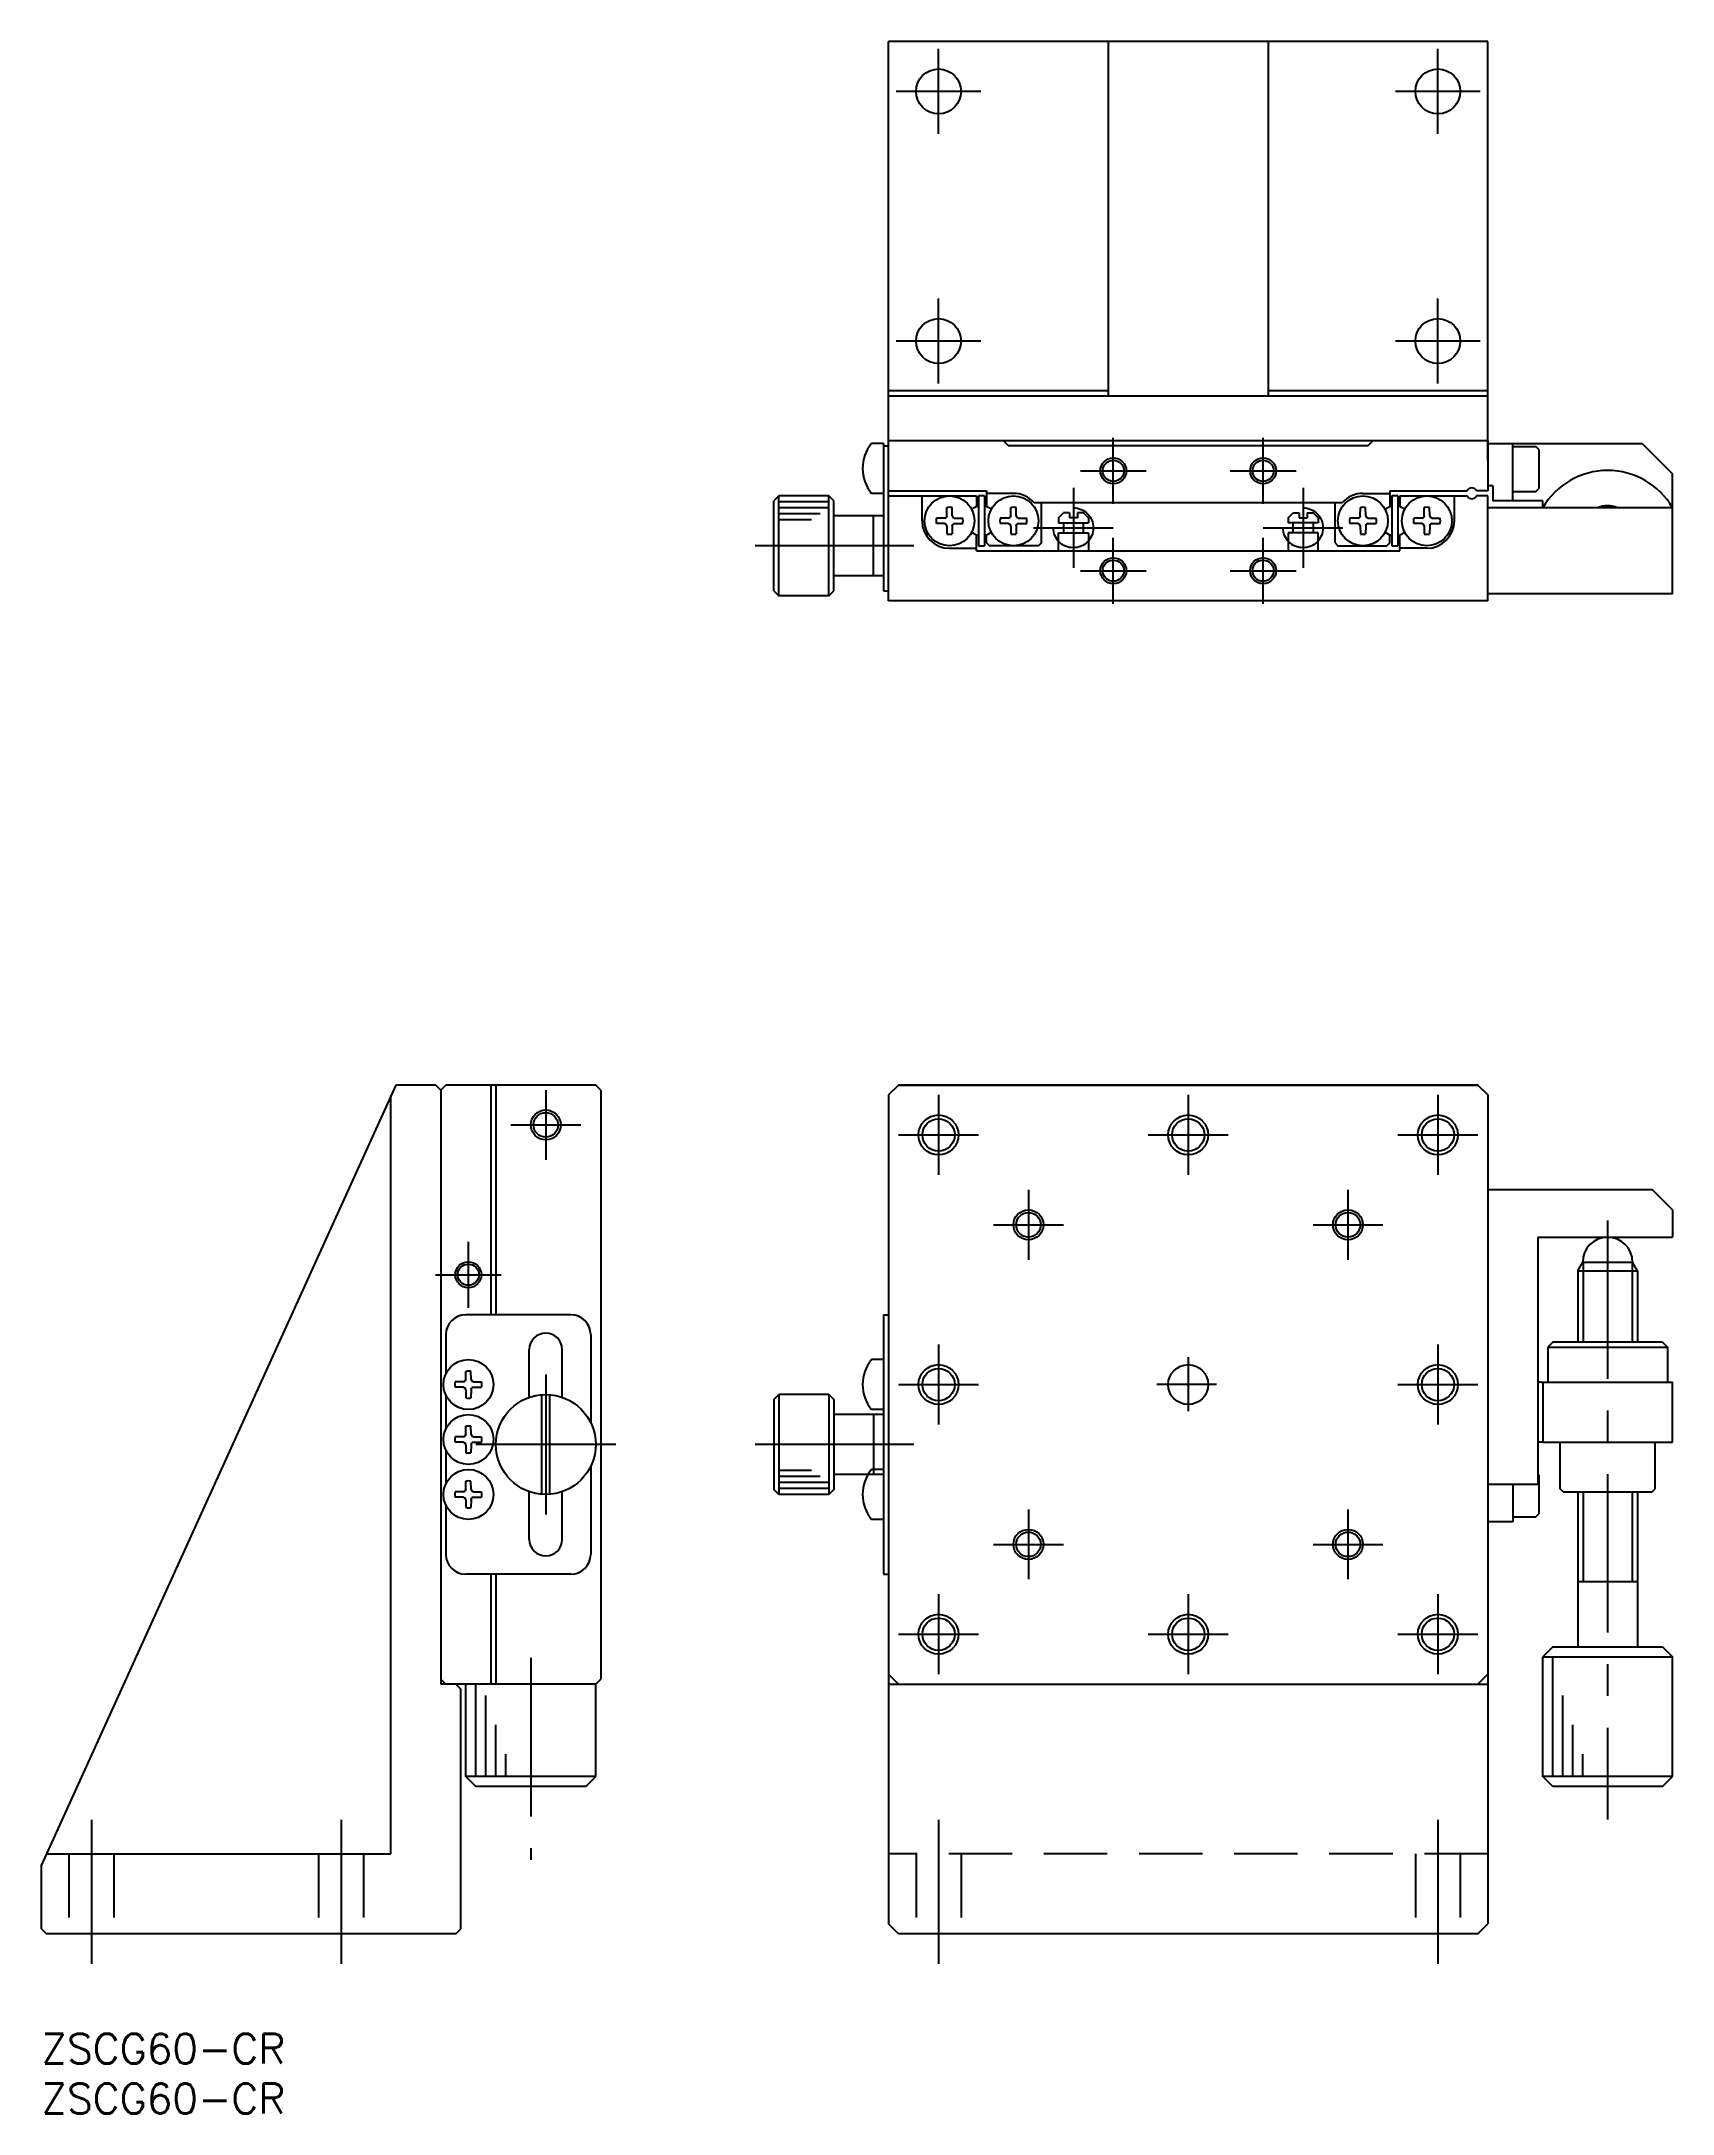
# Model space of a CAD drawing. Extents: x 0 to 163, y -8 to 200.
import ezdxf

# ---------------------------------------------------------------- set-up
doc = ezdxf.new("R2010")
doc.units = 0
doc.header["$LTSCALE"] = 0.5
doc.linetypes.add('CENTER', pattern=[50.8, 31.75, -6.35, 6.35, -6.35])
doc.linetypes.add('DASHED', pattern=[19.05, 12.7, -6.35])
for name, color, linetype in [('MSM_CENTER', 1, 'CENTER'), ('MSM_CONTINUOUS', 7, 'CONTINUOUS'), ('MSM_DASHED', 4, 'DASHED'), ('MSM_NARROW', 5, 'CONTINUOUS'), ('MSM_PART_NUMBER', 7, 'CONTINUOUS')]:
    doc.layers.add(name, color=color, linetype=linetype)
doc.styles.get("Standard").update_dxf_attribs({"font": 'txt.shx', "height": 3, "bigfont": 'bigfont.shx'})

# ---------------------------------------------------------------- blocks, each defined once
blk = doc.blocks.new('*U2')
at = {"layer": 'MSM_PART_NUMBER'}
blk.add_text('ZSCG60-CR', height=3, dxfattribs=at).set_placement((0, -3))
blk = doc.blocks.new('*U3')
at = {"layer": 'MSM_PART_NUMBER'}
blk.add_text('ZSCG60-CR', height=3, dxfattribs=at).set_placement((0, -8))

msp = doc.modelspace()

# ---------------------------------------------------------------- linework, layer by layer
at = {"layer": 'MSM_CENTER'}
for p, q in [((89.83, 190.25), (89.83, 198.75)), ((139.83, 190.25), (139.83, 198.75)), ((94.08, 194.5), (85.58, 194.5)), ((144.08, 194.5), (135.58, 194.5)), ((89.83, 165.25), (89.83, 173.75)), ((139.83, 165.25), (139.83, 173.75)), ((94.08, 169.5), (85.58, 169.5)), ((144.08, 169.5), (135.58, 169.5)), ((107.33, 153.2), (107.33, 159.8)), ((122.33, 153.2), (122.33, 159.8)), ((104.03, 156.5), (110.63, 156.5)), ((119.03, 156.5), (125.63, 156.5)), ((103.33, 154.8), (103.33, 146.8)), ((126.33, 154.8), (126.33, 146.8)), ((99.33, 150.8), (107.33, 150.8)), ((107.33, 143.2), (107.33, 149.8)), ((122.33, 150.8), (130.33, 150.8)), ((122.33, 143.2), (122.33, 149.8)), ((87.36, 149), (69.46, 149)), ((104.03, 146.5), (110.63, 146.5)), ((119.03, 146.5), (125.63, 146.5)), ((50.5, 94.5), (50.5, 87.5)), ((89.83, 94), (89.83, 86)), ((114.83, 94), (114.83, 86)), ((139.83, 94), (139.83, 86)), ((47, 91), (54, 91)), ((85.83, 90), (93.83, 90)), ((110.83, 90), (118.83, 90)), ((135.83, 90), (143.83, 90)), ((98.83, 84.5), (98.83, 77.5)), ((130.83, 84.5), (130.83, 77.5)), ((95.33, 81), (102.33, 81)), ((127.33, 81), (134.33, 81)), ((156.83, 81.44), (156.83, 21.44)), ((42.75, 72.7), (42.75, 79.3)), ((39.45, 76), (46.05, 76)), ((89.83, 69), (89.83, 61)), ((139.83, 69), (139.83, 61)), ((114.83, 67.75), (114.83, 62.35)), ((50.5, 66), (50.5, 52)), ((85.83, 65), (93.83, 65)), ((117.65, 65), (111.7, 65)), ((135.83, 65), (143.83, 65)), ((57.5, 59), (43.5, 59)), ((87.36, 59), (69.46, 59)), ((98.83, 52.5), (98.83, 45.5)), ((130.83, 52.5), (130.83, 45.5)), ((95.33, 49), (102.33, 49)), ((127.33, 49), (134.33, 49)), ((89.83, 44), (89.83, 36)), ((114.83, 44), (114.83, 36)), ((139.83, 44), (139.83, 36)), ((85.83, 40), (93.83, 40)), ((110.83, 40), (118.83, 40)), ((135.83, 40), (143.83, 40)), ((49, 37.63), (49, 17.42)), ((5, 21.4), (5, 7)), ((30, 21.4), (30, 7)), ((89.83, 21.4), (89.83, 7)), ((139.83, 21.4), (139.83, 7))]:
    msp.add_line(p, q, dxfattribs=at)
at = {"layer": 'MSM_CONTINUOUS'}
for p, q in [((84.83, 143.5), (84.83, 199.5)), ((144.83, 199.5), (84.83, 199.5)), ((106.83, 199.5), (106.83, 164)), ((122.83, 199.5), (122.83, 164)), ((144.83, 157.5), (144.83, 199.5)), ((106.83, 164.5), (84.83, 164.5)), ((84.83, 164), (144.83, 164)), ((144.83, 164.5), (122.83, 164.5)), ((84.33, 159.25), (83.11, 159.25)), ((84.33, 159.25), (84.33, 144.5)), ((84.33, 159), (84.83, 159)), ((144.83, 159.5), (84.83, 159.5)), ((96.33, 159.5), (96.83, 159)), ((132.83, 159), (96.83, 159)), ((132.83, 159), (133.33, 159.5)), ((144.83, 159.5), (144.83, 154.5)), ((160.33, 159.2), (144.83, 159.2)), ((147.33, 153.5), (147.33, 159.2)), ((147.33, 158.95), (149.63, 158.95)), ((149.93, 158.65), (149.63, 158.95)), ((149.93, 158.65), (149.93, 154.75)), ((160.33, 159.2), (163.33, 156.2)), ((163.33, 144.2), (163.33, 156.2)), ((73.83, 154), (73.33, 153.5)), ((73.83, 144), (73.83, 154)), ((78.83, 154), (73.83, 154)), ((78.83, 144), (78.83, 154)), ((79.33, 153.5), (78.83, 154)), ((84.33, 154.25), (83.11, 154.25)), ((84.83, 154.5), (94.63, 154.5)), ((84.83, 154), (93.63, 154)), ((88.18, 151.5), (88.18, 154)), ((93.63, 154), (93.63, 152.92)), ((94.43, 154), (93.83, 154)), ((93.83, 154), (93.83, 149)), ((94.43, 154), (94.43, 149)), ((94.63, 154.5), (94.63, 152.92)), ((97.33, 154.25), (94.63, 154.25)), ((132.33, 154.25), (135.03, 154.25)), ((135.03, 154.5), (135.03, 152.92)), ((135.03, 154.5), (142.77, 154.5)), ((135.83, 154), (135.23, 154)), ((135.23, 154), (135.23, 149)), ((135.83, 154), (135.83, 149)), ((136.03, 154), (136.03, 152.92)), ((136.03, 154), (142.77, 154)), ((141.48, 151.5), (141.48, 154)), ((144.83, 154.5), (143.69, 154.5)), ((144.83, 154), (143.69, 154)), ((145.33, 155), (144.83, 155)), ((144.83, 143.5), (144.83, 154)), ((145.33, 155), (145.33, 153.5)), ((147.33, 154.45), (149.63, 154.45)), ((149.63, 154.45), (149.93, 154.75)), ((73.33, 144.5), (73.33, 153.5)), ((79.33, 144.5), (79.33, 153.5)), ((84.33, 152), (79.33, 152)), ((83.33, 146), (83.33, 152)), ((90.45, 151.78), (89.61, 151.76)), ((90.45, 151.78), (90.58, 151.84)), ((90.66, 152), (90.58, 151.84)), ((90.66, 152), (90.67, 152.83)), ((91.21, 152), (91.19, 152.83)), ((91.21, 152), (91.28, 151.84)), ((91.41, 151.78), (91.28, 151.84)), ((91.41, 151.78), (92.26, 151.76)), ((96.85, 151.78), (96.01, 151.76)), ((96.85, 151.78), (96.98, 151.84)), ((97.06, 152), (96.98, 151.84)), ((97.06, 152), (97.07, 152.83)), ((97.61, 152), (97.59, 152.83)), ((97.61, 152), (97.68, 151.84)), ((97.81, 151.78), (97.68, 151.84)), ((97.81, 151.78), (98.66, 151.76)), ((130.25, 153.3), (99.41, 153.3)), ((100.13, 149.3), (100.13, 153.3)), ((101.83, 151.8), (102.33, 152.3)), ((101.83, 151.8), (101.83, 151.3)), ((102.93, 152.3), (102.33, 152.3)), ((102.93, 152.3), (102.93, 151.8)), ((103.73, 151.8), (102.93, 151.8)), ((104.33, 152.3), (103.73, 152.3)), ((103.73, 152.3), (103.73, 151.8)), ((104.83, 151.8), (104.33, 152.3)), ((104.83, 151.8), (104.83, 151.3)), ((124.83, 151.8), (125.33, 152.3)), ((124.83, 151.8), (124.83, 151.3)), ((125.33, 152.3), (125.93, 152.3)), ((125.93, 152.3), (125.93, 151.8)), ((125.93, 151.8), (126.73, 151.8)), ((126.73, 152.3), (127.33, 152.3)), ((126.73, 152.3), (126.73, 151.8)), ((127.83, 151.8), (127.33, 152.3)), ((127.83, 151.8), (127.83, 151.3)), ((129.53, 149.3), (129.53, 153.3)), ((131.85, 151.78), (131.01, 151.76)), ((131.85, 151.78), (131.98, 151.84)), ((132.06, 152), (131.98, 151.84)), ((132.06, 152), (132.07, 152.83)), ((132.61, 152), (132.59, 152.83)), ((132.61, 152), (132.68, 151.84)), ((132.81, 151.78), (132.68, 151.84)), ((132.81, 151.78), (133.66, 151.76)), ((138.25, 151.78), (137.41, 151.76)), ((138.25, 151.78), (138.38, 151.84)), ((138.46, 152), (138.38, 151.84)), ((138.46, 152), (138.47, 152.83)), ((139.01, 152), (138.99, 152.83)), ((139.01, 152), (139.08, 151.84)), ((139.21, 151.78), (139.08, 151.84)), ((139.21, 151.78), (140.06, 151.76)), ((163.33, 152.8), (144.83, 152.8)), ((150.33, 153.5), (145.33, 153.5)), ((150.33, 152.8), (150.33, 153.5)), ((90.45, 151.23), (89.61, 151.24)), ((90.45, 151.23), (90.58, 151.17)), ((90.66, 151), (90.58, 151.17)), ((90.66, 151), (90.67, 150.18)), ((91.21, 151), (91.19, 150.18)), ((91.21, 151), (91.28, 151.17)), ((91.41, 151.23), (91.28, 151.17)), ((91.41, 151.23), (92.26, 151.24)), ((93.63, 148.5), (93.63, 150.09)), ((94.63, 149.3), (94.63, 150.09)), ((96.85, 151.23), (96.01, 151.24)), ((96.85, 151.23), (96.98, 151.17)), ((97.06, 151), (96.98, 151.17)), ((97.06, 151), (97.07, 150.18)), ((97.61, 151), (97.59, 150.18)), ((97.61, 151), (97.68, 151.17)), ((97.81, 151.23), (97.68, 151.17)), ((97.81, 151.23), (98.66, 151.24)), ((101.83, 151.3), (104.83, 151.3)), ((101.83, 150.3), (104.83, 150.3)), ((101.83, 148.5), (101.83, 150.3)), ((102.33, 151.3), (102.33, 150.3)), ((104.33, 150.3), (104.33, 151.3)), ((104.83, 150.3), (104.83, 148.5)), ((127.83, 151.3), (124.83, 151.3)), ((127.83, 150.3), (124.83, 150.3)), ((124.83, 150.3), (124.83, 148.5)), ((125.33, 150.3), (125.33, 151.3)), ((127.33, 151.3), (127.33, 150.3)), ((127.83, 148.5), (127.83, 150.3)), ((131.85, 151.23), (131.01, 151.24)), ((131.85, 151.23), (131.98, 151.17)), ((132.06, 151), (131.98, 151.17)), ((132.06, 151), (132.07, 150.18)), ((132.61, 151), (132.59, 150.18)), ((132.61, 151), (132.68, 151.17)), ((132.81, 151.23), (132.68, 151.17)), ((132.81, 151.23), (133.66, 151.24)), ((135.03, 149.3), (135.03, 150.09)), ((136.03, 148.5), (136.03, 150.09)), ((138.25, 151.23), (137.41, 151.24)), ((138.25, 151.23), (138.38, 151.17)), ((138.46, 151), (138.38, 151.17)), ((138.46, 151), (138.47, 150.18)), ((139.01, 151), (138.99, 150.18)), ((139.01, 151), (139.08, 151.17)), ((139.21, 151.23), (139.08, 151.17)), ((139.21, 151.23), (140.06, 151.24)), ((90.93, 148.75), (93.63, 148.75)), ((93.63, 148.5), (136.03, 148.5)), ((93.83, 149), (94.43, 149)), ((94.63, 149.3), (94.93, 149)), ((99.83, 149), (94.93, 149)), ((100.13, 149.3), (99.83, 149)), ((129.53, 149.3), (129.83, 149)), ((129.83, 149), (134.73, 149)), ((135.03, 149.3), (134.73, 149)), ((135.23, 149), (135.83, 149)), ((138.73, 148.75), (136.03, 148.75)), ((84.33, 146), (79.33, 146)), ((73.33, 144.5), (73.83, 144)), ((78.83, 144), (73.83, 144)), ((78.83, 144), (79.33, 144.5)), ((84.33, 144.5), (84.83, 144.5)), ((144.83, 143.5), (84.83, 143.5)), ((163.33, 144.2), (144.83, 144.2)), ((35.5, 95), (0, 16.9)), ((35, 18), (35, 93.9)), ((39.5, 95), (35.5, 95)), ((39.5, 95), (40, 94.5)), ((40, 94.5), (40.5, 95)), ((40, 94.5), (40, 35)), ((55.5, 95), (40.5, 95)), ((45, 95), (45, 72)), ((45.5, 95), (45.5, 72)), ((56, 94.5), (55.5, 95)), ((56, 94.5), (56, 35.5)), ((85.83, 95), (84.83, 94)), ((85.83, 95), (84.83, 94)), ((84.83, 94), (84.83, 36)), ((84.83, 94), (84.83, 11)), ((143.83, 95), (85.83, 95)), ((85.83, 95), (143.83, 95)), ((143.83, 95), (144.83, 94)), ((144.83, 94), (143.83, 95)), ((144.83, 94), (144.83, 11)), ((161.33, 84.5), (144.83, 84.5)), ((163.33, 82.5), (161.33, 84.5)), ((163.33, 82.5), (163.33, 79.75)), ((149.83, 79.75), (149.83, 55)), ((149.83, 79.75), (163.33, 79.75)), ((153.83, 76.38), (154.33, 77.25)), ((154.33, 77.25), (159.33, 77.25)), ((159.83, 76.38), (159.33, 77.25)), ((153.83, 76.38), (153.83, 69.25)), ((153.83, 76.38), (159.83, 76.38)), ((159.83, 76.38), (159.83, 69.25)), ((53, 72), (42.5, 72)), ((84.33, 72), (84.33, 46)), ((84.33, 72), (84.83, 72)), ((40.5, 70), (40.5, 66.09)), ((48.85, 63.64), (48.85, 68.5)), ((52.15, 63.78), (52.15, 68.5)), ((55, 70), (55, 61.18)), ((151.33, 69.25), (150.83, 68.75)), ((150.83, 68.75), (162.83, 68.75)), ((150.83, 68.75), (150.83, 65.25)), ((162.33, 69.25), (151.33, 69.25)), ((162.33, 69.25), (162.83, 68.75)), ((162.83, 68.75), (162.83, 65.25)), ((84.33, 67.5), (83.11, 67.5)), ((42.27, 65.27), (41.43, 65.26)), ((42.27, 64.73), (41.43, 64.74)), ((42.27, 65.27), (42.4, 65.33)), ((42.27, 64.73), (42.4, 64.67)), ((42.48, 65.5), (42.4, 65.33)), ((42.48, 64.5), (42.4, 64.67)), ((42.48, 65.5), (42.49, 66.32)), ((42.48, 64.5), (42.49, 63.68)), ((43.02, 65.5), (43.01, 66.32)), ((43.02, 64.5), (43.01, 63.68)), ((43.02, 65.5), (43.1, 65.33)), ((43.02, 64.5), (43.1, 64.67)), ((43.23, 65.27), (43.1, 65.33)), ((43.23, 64.73), (43.1, 64.67)), ((43.23, 65.27), (44.07, 65.26)), ((43.23, 64.73), (44.07, 64.74)), ((150.33, 65.25), (150.33, 59.25)), ((150.33, 65.25), (163.33, 65.25)), ((163.33, 59.25), (163.33, 65.25)), ((40.5, 63.91), (40.5, 60.59)), ((50.1, 54.02), (50.1, 63.98)), ((50.9, 54.02), (50.9, 63.98)), ((73.33, 63.5), (73.83, 64)), ((73.33, 63.5), (73.33, 54.5)), ((73.83, 64), (73.83, 54)), ((78.83, 64), (73.83, 64)), ((78.83, 64), (78.83, 54)), ((78.83, 64), (79.33, 63.5)), ((79.33, 63.5), (79.33, 54.5)), ((84.33, 62.5), (83.11, 62.5)), ((42.48, 60), (42.49, 60.82)), ((43.02, 60), (43.01, 60.82)), ((84.33, 62), (79.33, 62)), ((83.33, 62), (83.33, 56)), ((40.5, 58.41), (40.5, 55.09)), ((42.27, 59.77), (41.43, 59.76)), ((42.27, 59.23), (41.43, 59.24)), ((42.27, 59.77), (42.4, 59.83)), ((42.27, 59.23), (42.4, 59.17)), ((42.48, 60), (42.4, 59.83)), ((42.48, 59), (42.4, 59.17)), ((42.48, 59), (42.49, 58.18)), ((43.02, 59), (43.01, 58.18)), ((43.02, 60), (43.1, 59.83)), ((43.02, 59), (43.1, 59.17)), ((43.23, 59.77), (43.1, 59.83)), ((43.23, 59.23), (43.1, 59.17)), ((43.23, 59.77), (44.07, 59.76)), ((43.23, 59.23), (44.07, 59.24)), ((150.33, 59.25), (163.33, 59.25)), ((152.08, 54.55), (152.08, 59.25)), ((161.58, 54.55), (161.58, 59.25)), ((55, 56.82), (55, 48)), ((84.33, 56.5), (83.11, 56.5)), ((149.93, 55.95), (149.83, 56.05)), ((42.27, 54.27), (41.43, 54.26)), ((42.27, 54.27), (42.4, 54.33)), ((42.48, 54.5), (42.4, 54.33)), ((42.48, 54.5), (42.49, 55.32)), ((43.02, 54.5), (43.01, 55.32)), ((43.02, 54.5), (43.1, 54.33)), ((43.23, 54.27), (43.1, 54.33)), ((43.23, 54.27), (44.07, 54.26)), ((48.85, 49.5), (48.85, 54.35)), ((52.15, 49.5), (52.15, 54.21)), ((73.83, 54), (73.33, 54.5)), ((78.83, 54), (73.83, 54)), ((79.33, 54.5), (78.83, 54)), ((84.33, 56), (79.33, 56)), ((149.83, 55), (144.83, 55)), ((147.33, 55), (147.33, 51.25)), ((149.93, 55.95), (149.93, 52.05)), ((152.38, 54.25), (152.08, 54.55)), ((152.38, 54.25), (161.28, 54.25)), ((153.83, 54.25), (153.83, 38.75)), ((159.83, 54.25), (159.83, 38.75)), ((161.28, 54.25), (161.58, 54.55)), ((40.5, 52.91), (40.5, 48)), ((42.27, 53.73), (41.43, 53.74)), ((42.27, 53.73), (42.4, 53.67)), ((42.48, 53.5), (42.4, 53.67)), ((42.48, 53.5), (42.49, 52.68)), ((43.02, 53.5), (43.01, 52.68)), ((43.02, 53.5), (43.1, 53.67)), ((43.23, 53.73), (43.1, 53.67)), ((43.23, 53.73), (44.07, 53.74)), ((149.63, 51.75), (149.93, 52.05)), ((84.33, 51.5), (83.11, 51.5)), ((147.33, 51.25), (144.83, 51.25)), ((147.33, 51.75), (149.63, 51.75)), ((53, 46), (42.5, 46)), ((45, 46), (45, 35)), ((45.5, 46), (45.5, 35)), ((84.33, 46), (84.83, 46)), ((159.83, 45.25), (153.83, 45.25)), ((151.33, 38.75), (150.33, 37.75)), ((150.33, 37.75), (163.33, 37.75)), ((150.33, 25.75), (150.33, 37.75)), ((151.33, 38.75), (162.33, 38.75)), ((162.33, 38.75), (163.33, 37.75)), ((163.33, 25.75), (163.33, 37.75)), ((40, 35.5), (40.5, 35)), ((55.5, 35), (56, 35.5)), ((85.83, 35), (84.83, 36)), ((144.83, 36), (143.83, 35)), ((55.5, 35), (40, 35)), ((41.5, 35), (42, 34.5)), ((42, 10.5), (42, 34.5)), ((42.5, 25.75), (42.5, 35)), ((55.5, 25.75), (55.5, 35)), ((84.83, 35), (144.83, 35)), ((55.5, 25.75), (42.5, 25.75)), ((43.5, 24.75), (42.5, 25.75)), ((54.5, 24.75), (55.5, 25.75)), ((151.33, 24.75), (150.33, 25.75)), ((163.33, 25.75), (150.33, 25.75)), ((162.33, 24.75), (163.33, 25.75)), ((54.5, 24.75), (43.5, 24.75)), ((162.33, 24.75), (151.33, 24.75)), ((0, 10.5), (0, 16.9)), ((0.5, 18), (35, 18)), ((0, 10.5), (0.5, 10)), ((41.5, 10), (42, 10.5)), ((85.83, 10), (84.83, 11)), ((143.83, 10), (144.83, 11)), ((41.5, 10), (0.5, 10)), ((143.83, 10), (85.83, 10))]:
    msp.add_line(p, q, dxfattribs=at)
for centre, radius in [((89.83, 194.5), 2.25), ((139.83, 194.5), 2.25), ((89.83, 169.5), 2.25), ((139.83, 169.5), 2.25), ((107.33, 156.5), 1.06), ((122.33, 156.5), 1.06), ((90.93, 151.5), 2.5), ((97.33, 151.5), 2.5), ((132.33, 151.5), 2.5), ((138.73, 151.5), 2.5), ((107.33, 146.5), 1.06), ((122.33, 146.5), 1.06), ((50.5, 91), 1.23), ((89.83, 90), 1.62), ((114.83, 90), 1.62), ((139.83, 90), 1.62), ((98.83, 81), 1.23), ((130.83, 81), 1.23), ((42.75, 76), 1.06), ((42.75, 65), 2.5), ((89.83, 65), 1.62), ((114.83, 65), 2), ((139.83, 65), 1.62), ((50.5, 59), 5), ((42.75, 59.5), 2.5), ((42.75, 54), 2.5), ((98.83, 49), 1.23), ((130.83, 49), 1.23), ((89.83, 40), 1.62), ((114.83, 40), 1.62), ((139.83, 40), 1.62)]:
    msp.add_circle(centre, radius, dxfattribs=at)
for centre, radius, start, end in [((86.23, 156.75), 4, 141.3178, 218.6822), ((156.83, 149.01), 7.53, 30.2707, 149.7294), ((97.33, 151.5), 2.75, 40.8851, 90), ((132.33, 151.5), 2.75, 90, 139.1149), ((143.23, 154.3), 0.5, 23.5782, 156.4218), ((143.23, 154.2), 0.5, 203.5782, 336.4218), ((90.93, 151.5), 2.75, 180, 270), ((90.93, 151.5), 1.35, 168.8959, 191.1041), ((90.93, 151.5), 1.35, 78.8959, 101.1041), ((90.93, 151.5), 1.35, 348.8959, 11.1041), ((94.13, 151.5), 1.5, 101.537, 130.5416), ((94.13, 151.5), 1.5, 49.4584, 78.463), ((97.33, 151.5), 1.35, 168.8959, 191.1041), ((97.33, 151.5), 1.35, 78.8959, 101.1041), ((97.33, 151.5), 1.35, 348.8959, 11.1041), ((132.33, 151.5), 1.35, 168.8959, 191.1041), ((132.33, 151.5), 1.35, 78.8959, 101.1041), ((132.33, 151.5), 1.35, 348.8959, 11.1041), ((135.53, 151.5), 1.5, 101.537, 130.5416), ((135.53, 151.5), 1.5, 49.4584, 78.463), ((138.73, 151.5), 1.35, 168.8959, 191.1041), ((138.73, 151.5), 1.35, 78.8959, 101.1041), ((138.73, 151.5), 2.75, 270, 0), ((138.73, 151.5), 1.35, 348.8959, 11.1041), ((156.83, 150.5), 2.5, 66.926, 113.0739), ((90.93, 151.5), 1.35, 258.8959, 281.1041), ((94.13, 151.5), 1.5, 229.4584, 258.463), ((94.13, 151.5), 1.5, 281.5369, 310.5416), ((97.33, 151.5), 1.35, 258.8959, 281.1041), ((132.33, 151.5), 1.35, 258.8959, 281.1041), ((135.53, 151.5), 1.5, 229.4584, 258.463), ((135.53, 151.5), 1.5, 281.5369, 310.5416), ((138.73, 151.5), 1.35, 258.8959, 281.1041), ((156.83, 77.25), 2.5, 0, 180), ((42.5, 70), 2, 90, 180), ((53, 70), 2, 0, 90), ((50.5, 68.5), 1.65, 0, 180), ((86.23, 65), 4, 141.3178, 218.6822), ((42.75, 65), 1.35, 168.8959, 191.1041), ((42.75, 65), 1.35, 78.8959, 101.1041), ((42.75, 65), 1.35, 348.8959, 11.1041), ((150.33, 68.25), 3, 260.4059, 270), ((42.75, 65), 1.35, 258.8959, 281.1041), ((42.75, 59.5), 1.35, 78.8959, 101.1041), ((42.75, 59.5), 1.35, 168.8959, 191.1041), ((42.75, 59.5), 1.35, 258.8959, 281.1041), ((42.75, 59.5), 1.35, 348.8959, 11.1041), ((150.33, 56.25), 3, 90, 99.5941), ((86.23, 54), 4, 141.3178, 218.6822), ((42.75, 54), 1.35, 168.8959, 191.1041), ((42.75, 54), 1.35, 78.8959, 101.1041), ((42.75, 54), 1.35, 348.8959, 11.1041), ((42.75, 54), 1.35, 258.8959, 281.1041), ((42.5, 48), 2, 180, 270), ((50.5, 49.5), 1.65, 180, 0), ((53, 48), 2, 270, 0)]:
    msp.add_arc(centre, radius, start, end, dxfattribs=at)
at = {"layer": 'MSM_DASHED'}
for p, q in [((2.75, 18), (2.75, 10)), ((7.25, 18), (7.25, 10)), ((27.75, 18), (27.75, 10)), ((32.25, 18), (32.25, 10)), ((144.83, 18), (84.83, 18)), ((87.58, 18), (87.58, 10)), ((92.08, 18), (92.08, 10)), ((137.58, 18), (137.58, 10)), ((142.08, 18), (142.08, 10))]:
    msp.add_line(p, q, dxfattribs=at)
for centre in [(103.33, 150.8), (126.33, 150.8)]:
    msp.add_circle(centre, 2, dxfattribs=at)
at = {"layer": 'MSM_NARROW'}
for p, q in [((78.83, 153.4), (73.83, 153.4)), ((78.83, 152.8), (73.83, 152.8)), ((77.97, 152.2), (73.83, 152.2)), ((77.1, 151.6), (73.83, 151.6)), ((154.37, 77.25), (154.37, 69.25)), ((159.29, 77.25), (159.29, 69.25)), ((77.1, 56.4), (73.83, 56.4)), ((77.97, 55.8), (73.83, 55.8)), ((78.83, 55.2), (73.83, 55.2)), ((78.83, 54.6), (73.83, 54.6)), ((154.37, 54.25), (154.37, 45.25)), ((159.29, 54.25), (159.29, 45.25)), ((151.33, 25.75), (151.33, 37.75)), ((43.5, 25.75), (43.5, 35)), ((44.5, 25.75), (44.5, 33.87)), ((152.33, 25.75), (152.33, 33.87)), ((45.5, 25.75), (45.5, 30.92)), ((153.33, 25.75), (153.33, 30.92)), ((46.5, 25.75), (46.5, 27.98)), ((154.33, 25.75), (154.33, 27.98))]:
    msp.add_line(p, q, dxfattribs=at)
for centre, radius in [((107.33, 156.5), 1.3), ((122.33, 156.5), 1.3), ((107.33, 146.5), 1.3), ((122.33, 146.5), 1.3), ((50.5, 91), 1.5), ((89.83, 90), 2), ((114.83, 90), 2), ((139.83, 90), 2), ((98.83, 81), 1.5), ((130.83, 81), 1.5), ((42.75, 76), 1.3), ((89.83, 65), 2), ((139.83, 65), 2), ((98.83, 49), 1.5), ((130.83, 49), 1.5), ((89.83, 40), 2), ((114.83, 40), 2), ((139.83, 40), 2)]:
    msp.add_circle(centre, radius, dxfattribs=at)

# ---------------------------------------------------------------- block references
at = {"layer": 'MSM_CONTINUOUS'}
for name in ['*U2', '*U3']:
    msp.add_blockref(name, (0, 0), dxfattribs=at)

doc.saveas('drawing.dxf')
